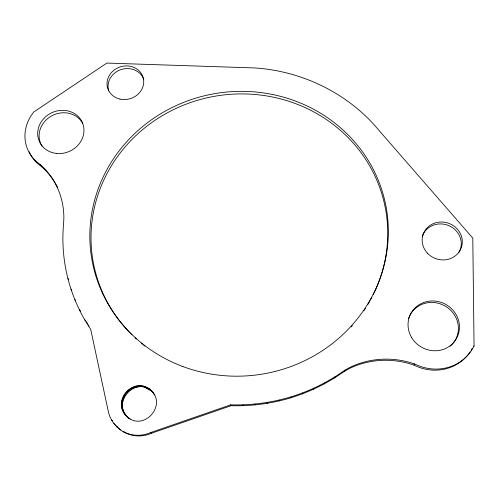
<?xml version="1.0" encoding="UTF-8"?>
<svg xmlns="http://www.w3.org/2000/svg" width="499" height="499" viewBox="0 0 499 499"><rect width="100%" height="100%" fill="white"/><g stroke="black" fill="none" stroke-linecap="round" stroke-linejoin="round"><path stroke-width="0.75" d="M40.113 164.421L44.062 168.194A84.836 76.852 -34.2 0 1 63.866 218.35L63.566 224.026C60.117 260.871 69.929 298.658 90.681 329.278L108.545 412.517C110.666 420.9 116.523 428.023 124.083 432.134A31.88 30.782 -53.2 0 0 151.821 433.12L231.074 405.687C251.271 406.28 271.518 403.604 290.867 397.803L290.886 396.905C310.191 390.948 328.517 381.903 344.946 370.127L350.142 367.264A88.323 84.73 49.3 0 1 408.831 362.155L414.681 363.952A44.748 42.309 27.9 0 0 474.05 345.882L472.796 238.129L378.791 130.177C348.445 93.513 302.431 71.108 255.114 67.97L106.867 63.067L33.751 112.001A40.968 37.076 -23.6 0 0 40.113 164.421L41.542 166.585L45.465 170.334A84.337 76.459 -34.3 0 1 57.566 187.343M130.139 419.079C106.406 404.096 136.246 370.751 153.53 393.1M127.339 416.964L129.216 418.436C109.649 403.81 136.277 374.038 152.813 392.245L151.191 390.517M290.867 397.803L302.325 393.904L302.413 392.981M302.325 393.904L313.478 389.264L313.634 388.316M313.478 389.264L324.275 383.912L324.5 382.926M324.275 383.912L334.661 377.874L334.954 376.857M334.661 377.874L344.591 371.187L344.946 370.127M344.591 371.187L349.755 368.337A87.762 84.2 49.5 0 1 408.076 363.266L413.889 365.05L414.681 363.952M473.277 346.686L474.05 345.882M124.083 432.134L123.047 431.454A32.073 30.969 -53 0 0 150.96 432.44L230.719 404.845C251.034 405.438 271.412 402.743 290.886 396.905M129.147 418.318C144.722 429.308 165.063 406.548 152.694 392.183M119.635 429.227L120.689 429.92L116.554 426.558M113.866 423.495L117.627 427.269M111.608 420.096L112.712 420.844M125.729 415.38L126.746 416.16M126.509 416.197L127.513 416.971M125.012 414.507L126.029 415.293M124.351 413.59L125.368 414.376M124.482 413.771L125.505 414.563M123.752 412.623L124.775 413.421M123.222 411.625L124.245 412.424M122.754 410.59L123.783 411.394M150.96 432.44L151.821 433.12M122.361 409.517L123.39 410.334M122.037 408.425L123.072 409.249M121.787 407.315L122.816 408.138M121.606 406.18L122.642 407.016M121.5 405.038L122.536 405.88M121.469 403.891L122.505 404.739M121.519 402.743L122.548 403.597M121.637 401.595L122.667 402.456M121.825 400.454L122.86 401.321M122.093 399.331L123.122 400.204M122.43 398.221L123.459 399.1M122.835 397.135L123.858 398.021M123.309 396.075L124.332 396.967M123.852 395.046L124.869 395.95M124.457 394.054L125.474 394.965M125.124 393.106L126.135 394.017M125.848 392.195L126.852 393.112M126.627 391.341L127.632 392.258M127.463 390.53L128.455 391.453M128.343 389.775L129.328 390.705M129.266 389.083L130.251 390.018M130.233 388.447L131.212 389.382M131.237 387.873L132.204 388.815M132.272 387.367L133.233 388.316M133.333 386.931L134.287 387.879M134.418 386.563L135.372 387.517M135.522 386.27L136.47 387.218M136.645 386.045L137.581 386.999M137.774 385.895L138.703 386.85M138.909 385.821L139.832 386.775M140.044 385.821L140.955 386.775M141.173 385.895L142.078 386.85M142.29 386.039L143.194 386.993M143.731 386.351L144.629 387.305L151.708 391.147L150.86 390.218M143.394 386.263L144.292 387.218M144.485 386.557L145.371 387.505M145.546 386.925L146.432 387.873M146.581 387.355L147.461 388.303M148.552 388.434L149.413 389.376M84.674 319.697L85.491 320.589M147.585 387.86L148.453 388.808M149.475 389.064L150.336 390.006M153.96 394.048L154.796 394.952L154.197 394.004M150.355 389.763L151.209 390.692M79.372 309.779L80.626 311.17M74.788 299.568L75.642 300.535M70.945 289.121L71.812 290.125M67.839 278.479L68.712 279.521M86.302 321.668L87.5 323.57M88.292 324.843L89.09 326.109M230.719 404.845L231.074 405.687M242.888 404.845L243.169 405.693M255.051 404.053L255.257 404.901M267.14 402.456L267.277 403.317M279.109 400.073L279.166 400.947M131.967 334.866A148.552 141.46 -9.3 0 1 124.794 147.286A148.552 141.46 -9.3 0 1 319.098 114.92A148.552 141.46 -9.3 0 1 373.221 294.678M371.867 297.329A148.552 141.46 -9.3 0 1 370.813 299.3M370.09 300.61A148.552 141.46 -9.3 0 1 367.844 304.49M365.474 308.307A148.552 141.46 -9.3 0 1 363.821 310.821M352.288 325.753A148.552 141.46 -9.3 0 1 351.277 326.889M144.86 346.144A148.552 141.46 -9.3 0 1 143.681 345.221M142.514 344.285A148.552 141.46 -9.3 0 1 141.354 343.343M136.283 338.952A148.552 141.46 -9.3 0 1 135.185 337.942M41.542 166.585A40.737 36.895 -23.6 0 1 29.167 151.727M470.133 351.907A44.473 42.066 28 0 1 413.889 365.05M472.266 348.333A44.473 42.066 28 0 1 471.243 350.148M408.562 318.431A25.854 24.451 28 0 1 446.699 307.022A25.854 24.451 28 0 1 450.11 346.219M42.072 146.201A23.359 21.133 -23.9 0 1 51.341 116.055A23.359 21.133 -23.9 0 1 82.722 123.297M422.31 236.227A20.097 18.713 18.5 0 1 449.181 225.785A20.097 18.713 18.5 0 1 458.837 252.506M108.745 90.874A18.413 16.592 -17.2 0 1 121.157 69.536A18.413 16.592 -17.2 0 1 143.787 79.578M182.84 366.522A149.438 142.227 -9.3 0 0 386.943 212.069A149.438 142.227 -9.3 0 0 147.492 122.723A149.438 142.227 -9.3 0 0 182.84 366.522M411.794 337.835A26.017 24.594 27.8 0 0 456.317 338.815A26.017 24.594 27.8 0 0 433.144 300.966A26.017 24.594 27.8 0 0 411.794 337.835M56.368 153.418A23.497 21.239 -23.8 0 0 82.715 123.434A23.497 21.239 -23.8 0 0 43.376 118.987A23.497 21.239 -23.8 0 0 56.368 153.418M427.481 253.218A20.222 18.819 18.4 0 0 461.413 247.379A20.222 18.819 18.4 0 0 437.816 222.311A20.222 18.819 18.4 0 0 427.481 253.218M119.972 99.095A18.513 16.673 -17.2 0 0 143.275 78.019A18.513 16.673 -17.2 0 0 112.88 71.095A18.513 16.673 -17.2 0 0 119.972 99.095"/></g></svg>
